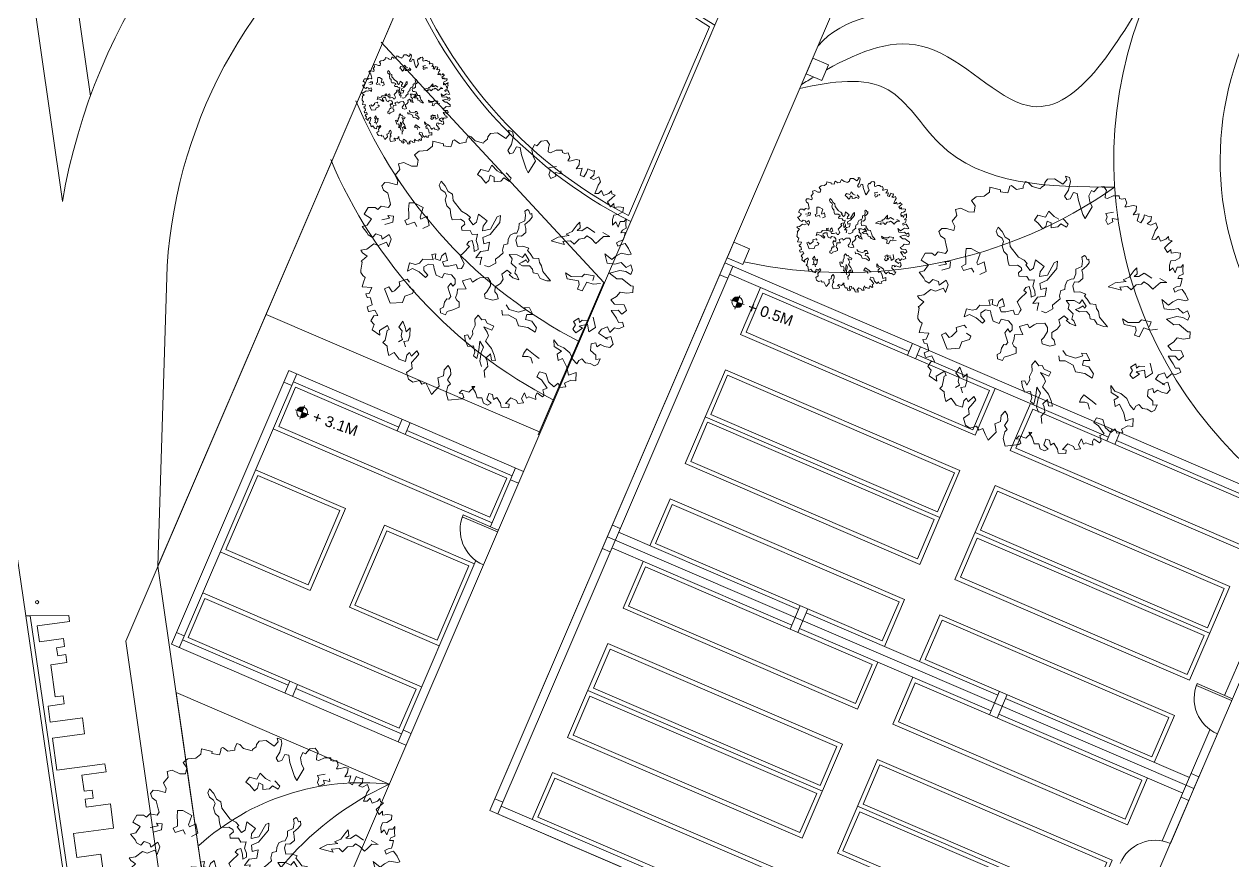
# Model space of a CAD drawing. Header units: metres. Extents: x -48 to 2360, y -1392 to 453.
# Drawn here: x 698.91 to 727.31, y -1324.4 to -1304.75 of the extents above; entities that cross this region are included whole.
import ezdxf
from ezdxf.enums import TextEntityAlignment as Align

# ---------------------------------------------------------------- set-up
doc = ezdxf.new("R2010")
doc.units = ezdxf.units.M
doc.layers.get('0').update_dxf_attribs({"color": 200})
for name, color, linetype, lineweight in [('corte3', 215, 'Continuous', 5), ('ESTRUC', 9, 'Continuous', 18), ('MUROS', 31, 'Continuous', 9), ('TODO', 210, 'Continuous', 5)]:
    doc.layers.add(name, color=color, linetype=linetype, lineweight=lineweight)
for name, color, linetype, lineweight, transparency in [('JARDINERAS', 93, 'Continuous', 5, 0.4), ('MUEBLES', 223, 'Continuous', 5, 0.3), ('SUELO', 231, 'Continuous', 5, 0.2)]:
    doc.layers.add(name, color=color, linetype=linetype, lineweight=lineweight, transparency=transparency)
doc.layers.add('Vegetación-h', color=7, linetype='Continuous', lineweight=5, true_color=0x5f7f00, transparency=0.5)
doc.layers.get('ESTRUC').off()
doc.styles.get("Standard").update_dxf_attribs({"font": 'arial.ttf'})

# ---------------------------------------------------------------- blocks, each defined once
blk = doc.blocks.new('arb29')
at = {"layer": 'Vegetación-h', "linetype": 'Continuous'}
for points in [[(1.833, -0.001), (1.929, -0.073), (1.976, -0.118), (2.022, -0.099), (2.061, -0.145), (2.008, -0.196), (1.95, -0.203), (1.91, -0.281), (1.857, -0.222), (1.793, -0.275), (1.774, -0.339), (1.91, -0.373), (1.878, -0.373), (1.942, -0.326), (2.001, -0.411), (1.976, -0.47), (1.905, -0.477), (1.846, -0.47), (1.812, -0.517), (1.78, -0.47), (1.727, -0.504), (1.748, -0.587), (1.833, -0.626), (1.852, -0.679), (1.905, -0.653), (1.897, -0.73), (1.865, -0.764), (1.799, -0.751), (1.74, -0.764), (1.676, -0.73), (1.644, -0.764), (1.636, -0.815), (1.565, -0.778), (1.5, -0.706), (1.402, -0.672), (1.317, -0.666), (1.245, -0.613), (1.277, -0.698), (1.389, -0.725), (1.349, -0.778), (1.389, -0.855), (1.434, -0.81), (1.525, -0.9), (1.578, -0.991), (1.663, -0.927), (1.695, -1.031), (1.631, -1.044), (1.565, -1.11), (1.597, -1.148), (1.525, -1.182), (1.487, -1.135), (1.447, -1.201), (1.357, -1.161), (1.291, -1.071), (1.206, -1.076), (1.192, -1.148), (1.264, -1.169), (1.37, -1.246), (1.323, -1.286), (1.362, -1.345), (1.349, -1.377), (1.264, -1.35), (1.259, -1.39), (1.277, -1.435), (1.232, -1.435), (1.179, -1.435), (1.155, -1.462), (1.109, -1.403), (1.096, -1.488), (1.141, -1.533), (1.07, -1.566), (1.043, -1.533), (0.958, -1.526), (0.919, -1.619), (0.966, -1.611), (0.977, -1.658), (0.881, -1.683), (0.854, -1.637), (0.783, -1.579), (0.75, -1.619), (0.716, -1.56), (0.665, -1.566), (0.665, -1.645), (0.737, -1.677), (0.698, -1.717), (0.639, -1.709), (0.599, -1.651), (0.541, -1.67), (0.495, -1.611), (0.424, -1.552), (0.463, -1.539), (0.41, -1.637), (0.32, -1.637), (0.293, -1.69), (0.339, -1.677), (0.371, -1.722), (0.352, -1.749), (0.189, -1.826), (0.131, -1.741), (0.123, -1.651), (0.144, -1.611), (0.091, -1.573), (0.11, -1.494), (0.085, -1.43), (0.038, -1.39), (0.006, -1.462), (0.025, -1.539), (-0.039, -1.592), (-0.013, -1.632), (0.014, -1.69), (-0.047, -1.826), (-0.111, -1.762), (-0.164, -1.704), (-0.209, -1.741), (-0.255, -1.704), (-0.332, -1.755), (-0.398, -1.736), (-0.451, -1.658), (-0.398, -1.586), (-0.43, -1.515), (-0.398, -1.435), (-0.379, -1.377), (-0.417, -1.345), (-0.462, -1.435), (-0.502, -1.396), (-0.523, -1.443), (-0.51, -1.526), (-0.6, -1.526), (-0.691, -1.462), (-0.744, -1.526), (-0.783, -1.467), (-0.808, -1.416), (-0.874, -1.39), (-0.855, -1.35), (-0.867, -1.265), (-0.874, -1.22), (-0.855, -1.201), (-0.893, -1.156), (-0.972, -1.254), (-0.946, -1.312), (-1.063, -1.278), (-1.063, -1.201), (-1.122, -1.169), (-1.103, -1.097), (-1.057, -1.076), (-1.116, -1.018), (-1.18, -1.063), (-1.188, -1.063), (-1.225, -1.012), (-1.174, -0.967), (-1.225, -0.887), (-1.265, -0.895), (-1.297, -0.855), (-1.259, -0.836), (-1.252, -0.751), (-1.377, -0.783), (-1.377, -0.719), (-1.377, -0.653), (-1.414, -0.64), (-1.454, -0.613), (-1.462, -0.581), (-1.48, -0.477), (-1.499, -0.464), (-1.486, -0.451), (-1.448, -0.379), (-1.52, -0.36), (-1.552, -0.334), (-1.48, -0.294), (-1.414, -0.196), (-1.35, -0.196), (-1.265, -0.124), (-1.22, -0.171), (-1.22, -0.065), (-1.265, -0.014), (-1.331, -0.105), (-1.356, -0.065), (-1.435, -0.065), (-1.462, -0.124), (-1.526, -0.112), (-1.552, -0.086), (-1.637, -0.033), (-1.579, 0.007), (-1.552, 0.103), (-1.664, 0.129), (-1.643, 0.233), (-1.558, 0.26), (-1.513, 0.247), (-1.486, 0.305), (-1.39, 0.318), (-1.377, 0.364), (-1.403, 0.403), (-1.462, 0.494), (-1.526, 0.515), (-1.565, 0.56), (-1.545, 0.613), (-1.486, 0.632), (-1.382, 0.638), (-1.39, 0.691), (-1.448, 0.749), (-1.414, 0.84), (-1.454, 0.906), (-1.395, 0.946), (-1.284, 0.933), (-1.212, 0.957), (-1.225, 1.037), (-1.292, 1.088), (-1.252, 1.154), (-1.154, 1.199), (-1.108, 1.271), (-1.122, 1.337), (-0.978, 1.35), (-0.972, 1.324), (-0.874, 1.343), (-0.874, 1.382), (-0.88, 1.433), (-0.861, 1.447), (-0.855, 1.447), (-0.783, 1.422), (-0.704, 1.467), (-0.712, 1.492), (-0.704, 1.558), (-0.664, 1.558), (-0.6, 1.526), (-0.483, 1.532), (-0.483, 1.552), (-0.451, 1.598), (-0.457, 1.63), (-0.438, 1.683), (-0.353, 1.721), (-0.228, 1.688), (-0.196, 1.76), (-0.228, 1.8), (-0.17, 1.8), (-0.143, 1.755), (-0.13, 1.636), (-0.151, 1.545), (-0.111, 1.513), (-0.071, 1.539), (-0.058, 1.63), (-0.007, 1.636), (0.038, 1.552), (0.157, 1.396), (0.203, 1.356), (0.24, 1.532), (0.189, 1.585), (0.15, 1.656), (0.157, 1.734), (0.195, 1.728)], [(0.195, 1.728), (0.227, 1.806), (0.293, 1.838), (0.346, 1.8), (0.346, 1.755), (0.359, 1.702), (0.392, 1.702), (0.45, 1.76), (0.528, 1.787), (0.541, 1.755), (0.573, 1.755), (0.613, 1.779), (0.652, 1.728), (0.645, 1.675), (0.671, 1.683), (0.743, 1.728), (0.788, 1.734), (0.801, 1.675), (0.783, 1.611), (0.854, 1.649), (0.86, 1.552), (0.913, 1.545), (0.926, 1.611), (0.926, 1.662), (0.998, 1.656), (1.017, 1.67), (1.03, 1.611), (0.998, 1.558), (1.049, 1.558), (1.102, 1.611), (1.141, 1.558), (1.128, 1.505), (1.128, 1.454), (1.121, 1.388), (1.168, 1.401), (1.192, 1.454), (1.24, 1.401), (1.298, 1.447), (1.317, 1.492), (1.336, 1.454), (1.381, 1.454), (1.349, 1.396), (1.317, 1.337), (1.376, 1.29), (1.402, 1.343), (1.421, 1.297), (1.48, 1.324), (1.538, 1.337), (1.551, 1.278), (1.506, 1.225), (1.453, 1.199), (1.453, 1.14), (1.48, 1.069), (1.506, 1.122), (1.559, 1.069), (1.559, 1.148), (1.61, 1.167), (1.623, 1.207), (1.644, 1.135), (1.663, 1.088), (1.623, 1.05), (1.617, 1.01), (1.668, 1.029), (1.676, 0.965), (1.676, 0.925), (1.636, 0.899), (1.604, 0.866), (1.636, 0.827), (1.676, 0.866), (1.716, 0.893), (1.78, 0.848), (1.838, 0.789), (1.812, 0.768), (1.708, 0.755), (1.655, 0.696), (1.617, 0.638), (1.506, 0.677), (1.578, 0.574), (1.676, 0.592), (1.748, 0.638), (1.833, 0.6), (1.878, 0.651), (1.923, 0.592), (1.923, 0.534), (1.846, 0.547), (1.767, 0.534), (1.65, 0.456), (1.767, 0.417), (1.833, 0.443), (1.969, 0.39), (2.001, 0.398), (2.022, 0.318), (1.95, 0.281), (1.865, 0.267), (1.838, 0.196), (1.78, 0.129), (1.846, 0.09), (1.969, 0.124), (2.022, 0.065), (1.982, -0.001), (1.918, 0.031), (1.833, -0.001)], [(0.528, 1.559), (0.437, 1.507), (0.469, 1.475), (0.469, 1.422), (0.508, 1.382), (0.561, 1.435), (0.535, 1.475), (0.619, 1.487), (0.6, 1.52)], [(-0.124, 1.233), (-0.195, 1.246), (-0.286, 1.291), (-0.3, 1.2), (-0.404, 1.194), (-0.424, 1.115), (-0.365, 1.096), (-0.281, 1.044), (-0.254, 1.089), (-0.261, 1.161), (-0.202, 1.155), (-0.182, 1.096), (-0.104, 1.135), (-0.078, 1.187), (0.007, 1.167), (0.013, 1.214), (-0.072, 1.259)], [(1.291, 0.901), (1.174, 0.933), (1.122, 0.867), (1.063, 0.848), (1.089, 0.894), (1.057, 0.965), (1.037, 0.919), (1.004, 0.815), (0.939, 0.756), (0.985, 0.75), (0.855, 0.685), (0.782, 0.606), (0.861, 0.613), (0.966, 0.62), (0.932, 0.652), (1.024, 0.692), (1.082, 0.665), (1.122, 0.75), (1.187, 0.783), (1.206, 0.822), (1.272, 0.808), (1.35, 0.769), (1.376, 0.815), (1.415, 0.887), (1.494, 0.913), (1.39, 0.933)], [(0.059, 0.013), (0.118, 0.013), (0.189, 0.091), (0.17, 0.137), (0.202, 0.189), (0.235, 0.248), (0.215, 0.28), (0.209, 0.352), (0.254, 0.384), (0.241, 0.436), (0.248, 0.502), (0.287, 0.541), (0.32, 0.554), (0.326, 0.626), (0.306, 0.685), (0.365, 0.744), (0.352, 0.815), (0.326, 0.861), (0.352, 0.894), (0.372, 0.887), (0.404, 0.848), (0.424, 0.867), (0.444, 0.822), (0.424, 0.769), (0.385, 0.697), (0.411, 0.652), (0.431, 0.6), (0.392, 0.535), (0.34, 0.522), (0.34, 0.463), (0.385, 0.391), (0.451, 0.418), (0.535, 0.418), (0.528, 0.384), (0.574, 0.359), (0.633, 0.313), (0.705, 0.332), (0.73, 0.286), (0.769, 0.254), (0.809, 0.189), (0.946, 0.104), (0.9, 0.091), (0.809, 0.091), (0.757, 0.137), (0.698, 0.13), (0.672, 0.175), (0.619, 0.202), (0.535, 0.17), (0.476, 0.182), (0.515, 0.215), (0.555, 0.261), (0.58, 0.234), (0.594, 0.268), (0.515, 0.332), (0.496, 0.274), (0.417, 0.286), (0.32, 0.254), (0.372, 0.215), (0.378, 0.157), (0.463, 0.118), (0.469, 0.046), (0.503, 0.032), (0.548, -0.02), (0.463, -0.02), (0.404, 0.007), (0.424, 0.026), (0.359, 0.052), (0.313, -0.02), (0.352, -0.079), (0.333, -0.144), (0.281, -0.209), (0.3, -0.274), (0.34, -0.294), (0.372, -0.346), (0.313, -0.385), (0.209, -0.392), (0.183, -0.346), (0.202, -0.306), (0.222, -0.215), (0.202, -0.163), (0.15, -0.124), (0.052, -0.163), (0.027, -0.19), (-0.02, -0.249), (-0.059, -0.209), (-0.15, -0.274), (-0.118, -0.313), (-0.072, -0.359), (-0.176, -0.399), (-0.163, -0.451), (-0.163, -0.515), (-0.137, -0.542), (-0.098, -0.555), (-0.078, -0.62), (-0.143, -0.678), (-0.209, -0.724), (-0.215, -0.771), (-0.286, -0.771), (-0.306, -0.718), (-0.274, -0.685), (-0.281, -0.62), (-0.267, -0.567), (-0.241, -0.562), (-0.229, -0.522), (-0.261, -0.476), (-0.306, -0.418), (-0.286, -0.353), (-0.248, -0.385), (-0.229, -0.346), (-0.248, -0.288), (-0.313, -0.249), (-0.411, -0.261), (-0.417, -0.326), (-0.502, -0.32), (-0.554, -0.249), (-0.58, -0.202), (-0.646, -0.215), (-0.691, -0.268), (-0.678, -0.313), (-0.606, -0.353), (-0.626, -0.392), (-0.73, -0.353), (-0.828, -0.34), (-0.88, -0.392), (-0.887, -0.281), (-0.808, -0.274), (-0.763, -0.242), (-0.737, -0.177), (-0.606, -0.138), (-0.646, -0.079), (-0.599, -0.052), (-0.587, -0.118), (-0.515, -0.118), (-0.515, -0.052), (-0.483, 0), (-0.424, -0.085), (-0.483, -0.124), (-0.443, -0.17), (-0.385, -0.15), (-0.3, -0.098), (-0.261, -0.144), (-0.215, -0.124), (-0.209, -0.085), (-0.202, -0.052), (-0.286, 0.026), (-0.261, 0.078), (-0.209, 0.182), (-0.254, 0.195), (-0.241, 0.241), (-0.202, 0.268), (-0.156, 0.202), (-0.13, 0.143), (-0.091, 0.182), (-0.111, 0.234), (-0.156, 0.286), (-0.163, 0.372), (-0.229, 0.345), (-0.274, 0.384), (-0.378, 0.352), (-0.397, 0.391), (-0.365, 0.443), (-0.385, 0.47), (-0.443, 0.483), (-0.542, 0.443), (-0.58, 0.495), (-0.613, 0.567), (-0.672, 0.593), (-0.717, 0.658), (-0.717, 0.717), (-0.75, 0.75), (-0.815, 0.769), (-0.855, 0.815), (-0.848, 0.874), (-0.776, 0.835), (-0.717, 0.776), (-0.652, 0.763), (-0.613, 0.685), (-0.463, 0.587), (-0.378, 0.574), (-0.326, 0.547), (-0.339, 0.522), (-0.261, 0.47), (-0.229, 0.515), (-0.241, 0.626), (-0.104, 0.581), (-0.13, 0.495), (-0.118, 0.436), (-0.026, 0.489), (0.007, 0.672), (0.039, 0.704), (0.065, 0.613), (-0.007, 0.424), (-0.084, 0.352), (-0.046, 0.28), (0.02, 0.326), (0.039, 0.215), (-0.052, 0.17), (-0.084, 0.071), (-0.013, 0.104), (-0.007, 0.039), (0, 0)], [(-0.87, 0.204), (-0.804, 0.27), (-0.87, 0.379), (-0.935, 0.314), (-0.956, 0.336), (-0.956, 0.467), (-1.089, 0.488), (-1.154, 0.467), (-1.132, 0.379), (-1.11, 0.336), (-1.089, 0.27), (-1.132, 0.226), (-1.089, 0.183), (-1.001, 0.248), (-0.956, 0.204)], [(1.472, 0.291), (1.472, 0.357), (1.341, 0.336), (1.319, 0.291), (1.188, 0.248), (1.1, 0.27), (1.144, 0.204), (1.297, 0.226), (1.319, 0.183), (1.319, 0.117), (1.384, 0.117), (1.407, 0.248), (1.494, 0.248), (1.582, 0.291)], [(-1.422, 0.137), (-1.331, 0.189), (-1.363, 0.215), (-1.291, 0.234), (-1.272, 0.157), (-1.363, 0.091)], [(1.585, -0.229), (1.513, -0.249), (1.487, -0.288), (1.461, -0.235), (1.408, -0.301), (1.447, -0.333), (1.435, -0.399), (1.487, -0.431), (1.553, -0.346), (1.501, -0.333), (1.598, -0.274), (1.644, -0.365), (1.709, -0.281), (1.637, -0.163)], [(0.496, -0.385), (0.555, -0.431), (0.685, -0.424), (0.764, -0.365), (0.737, -0.34), (0.802, -0.32), (0.874, -0.392), (0.796, -0.418), (0.802, -0.483), (0.887, -0.476), (0.978, -0.542), (0.978, -0.601), (0.868, -0.574), (0.744, -0.594), (0.685, -0.522), (0.567, -0.503), (0.496, -0.529), (0.469, -0.47)], [(-0.804, -0.519), (-0.848, -0.496), (-0.935, -0.562), (-0.913, -0.605), (-0.956, -0.693), (-0.979, -0.715), (-1.044, -0.671), (-1.089, -0.715), (-0.956, -0.869), (-0.804, -0.803), (-0.804, -0.715), (-0.717, -0.65), (-0.717, -0.605), (-0.782, -0.584)], [(0.548, -1.384), (0.508, -1.298), (0.535, -1.234), (0.503, -1.168), (0.476, -1.136), (0.515, -1.064), (0.555, -1.136), (0.607, -1.123), (0.567, -1.064), (0.503, -0.992), (0.398, -0.927), (0.411, -0.848), (0.378, -0.809), (0.313, -0.757), (0.431, -0.764), (0.437, -0.705), (0.34, -0.698), (0.3, -0.66), (0.261, -0.678), (0.195, -0.633), (0.17, -0.698), (0.202, -0.776), (0.189, -0.855), (0.209, -0.894), (0.195, -0.973), (0.15, -0.927), (0.111, -0.946), (0.15, -1.012), (0.202, -1.07), (0.267, -1.037), (0.313, -1.109), (0.313, -1.161), (0.365, -1.181), (0.352, -1.064), (0.326, -0.953), (0.398, -1.012), (0.392, -1.089), (0.411, -1.2), (0.456, -1.259)], [(1.144, -0.912), (1.078, -0.89), (0.947, -0.846), (0.926, -0.912), (0.926, -0.956), (0.991, -0.934), (1.034, -0.934), (1.078, -1)], [(-0.685, -1.311), (-0.646, -1.266), (-0.678, -1.227), (-0.685, -1.161), (-0.744, -1.129), (-0.717, -1.037), (-0.665, -1.103), (-0.633, -1.155), (-0.599, -1.089), (-0.567, -1.188), (-0.567, -1.259), (-0.619, -1.286), (-0.574, -1.345)]]:
    blk.add_lwpolyline(points, dxfattribs=at)
blk = doc.blocks.new('S-Nivel Planta')
at = {"ltscale": 0.5}
h = blk.add_hatch(color=256, dxfattribs=at)
h.paths.add_polyline_path([(-0.06, 0), (0, 0), (0, 0.06, 0.414214)])
h.paths.add_polyline_path([(0, -0.06, 0.414214), (0.06, 0), (0, 0)])
for p, q in [((0.08, 0), (-0.08, 0)), ((0, 0.08), (0, -0.08))]:
    blk.add_line(p, q, dxfattribs=at)
blk.add_circle((0, 0), 0.06, dxfattribs=at)
blk.add_attdef('NIVEL_PLANTA', text='', height=0.12).set_placement((0.13, 0), align=Align.MIDDLE_LEFT)

msp = doc.modelspace()

# ---------------------------------------------------------------- linework, layer by layer
at = {"layer": 'JARDINERAS', "ltscale": 0.05, "transparency": 33554585}
for p, q in [((707.296, -1305.167), (712.527, -1310.814)), ((712.527, -1310.814), (710.984, -1314.392)), ((711.933, -1312.195), (710.984, -1314.392))]:
    msp.add_line(p, q, dxfattribs=at)
at = {"layer": 'JARDINERAS', "transparency": 33554559}
msp.add_line((699.044, -1318.646), (701.082, -1332.588), dxfattribs=at)
at = {"layer": 'JARDINERAS', "ltscale": 0.05, "transparency": 33554585, "flags": 128}
msp.add_lwpolyline([(699.019, -1296.392), (700.463, -1306.437)], dxfattribs=at)
for points in [[(706.11, -1307.928, 0.175392), (711.34, -1313.575), (710.984, -1314.392)], [(707.484, -1322.604, 0.23131), (703.489, -1327.495), (702.477, -1320.453)], [(702.477, -1320.453), (707.484, -1322.604, 0.215062), (703.013, -1324.043)]]:
    msp.add_lwpolyline(points, format="xyb", dxfattribs=at)
at = {"layer": 'JARDINERAS', "transparency": 33554559, "flags": 128}
for points in [[(698.948, -1318.646), (699.952, -1318.644)], [(699.97, -1318.779), (699.215, -1318.881)], [(699.952, -1318.644), (699.97, -1318.779)], [(699.215, -1318.881), (699.266, -1319.258)], [(699.266, -1319.258), (699.832, -1319.182)], [(699.857, -1319.371), (699.669, -1319.396)], [(699.669, -1319.396), (699.694, -1319.585)], [(699.832, -1319.182), (699.857, -1319.371)], [(699.694, -1319.585), (699.883, -1319.559)], [(699.883, -1319.559), (699.908, -1319.748)], [(699.908, -1319.748), (699.531, -1319.799)], [(699.531, -1319.799), (699.633, -1320.553)], [(699.633, -1320.553), (699.821, -1320.528)], [(699.821, -1320.528), (699.847, -1320.717)], [(699.847, -1320.717), (699.469, -1320.768)], [(699.469, -1320.768), (699.52, -1321.145)], [(699.52, -1321.145), (700.275, -1321.043)], [(700.275, -1321.043), (700.326, -1321.421)], [(700.326, -1321.421), (699.571, -1321.522)], [(699.571, -1321.522), (699.673, -1322.277)], [(699.673, -1322.277), (700.805, -1322.124)], [(700.805, -1322.124), (700.83, -1322.313)], [(700.83, -1322.313), (700.264, -1322.389)], [(700.264, -1322.389), (700.315, -1322.767)], [(700.315, -1322.767), (700.504, -1322.741)], [(700.504, -1322.741), (700.529, -1322.93)], [(700.529, -1322.93), (700.34, -1322.955)], [(700.34, -1322.955), (700.366, -1323.144)], [(700.366, -1323.144), (700.932, -1323.068)], [(700.932, -1323.068), (701.008, -1323.634)], [(701.008, -1323.634), (700.065, -1323.761)], [(700.065, -1323.761), (700.141, -1324.327)], [(700.141, -1324.327), (700.707, -1324.251)], [(700.707, -1324.251), (700.783, -1324.817)]]:
    msp.add_lwpolyline(points, dxfattribs=at)
at = {"layer": 'JARDINERAS', "transparency": 33554687, "flags": 128}
msp.add_lwpolyline([(698.95, -1318.658), (699.044, -1318.646)], dxfattribs=at)
at = {"layer": 'JARDINERAS', "ltscale": 0.05, "transparency": 33554585}
msp.add_arc((717.12, -1302.145), 11.309, 202.9098, 242.702, dxfattribs=at)
at = {"layer": 'JARDINERAS', "transparency": 33554559}
msp.add_ellipse((699.21, -1318.327), major_axis=(0.0269, 0.027), ratio=1, start_param=5.497787, end_param=11.780972, dxfattribs=at)
at = {"layer": 'JARDINERAS', "transparency": 33554585}
for points, knots in [([(725.95, -1302.761), (725.151, -1303.378), (722.776, -1305.213), (718.747, -1303.867), (717.565, -1305.259)], [0, 0, 0, 0, 2.983134, 8.871378, 8.871378, 8.871378, 8.871378]), ([(717.759, -1305.819), (718.569, -1305.366), (720.24, -1304.71), (723.001, -1307.937), (724.54, -1305.313), (725.472, -1303.723)], [0.813812, 0.813812, 0.813812, 0.813812, 3.321818, 6.042313, 10.223318, 10.223318, 10.223318, 10.223318]), ([(717.137, -1306.255), (717.904, -1306.096), (719.282, -1305.862), (720.792, -1308.544), (722.98, -1308.565), (724.534, -1308.579)], [0.152142, 0.152142, 0.152142, 0.152142, 2.242048, 3.977788, 8.22843, 8.22843, 8.22843, 8.22843])]:
    msp.add_open_spline(points, degree=3, knots=knots, dxfattribs=at)
at = {"layer": 'MUEBLES', "transparency": 33554585}
for p, q in [((720.9, -1315.233), (715.387, -1312.866)), ((718.018, -1324.226), (718.965, -1322.02))]:
    msp.add_line(p, q, dxfattribs=at)
for points in [[(716.215, -1310.936), (715.742, -1312.039), (721.255, -1314.406), (721.729, -1313.304)], [(715.387, -1312.866), (714.44, -1315.071), (719.953, -1317.439), (720.9, -1315.233)], [(722.556, -1313.659), (722.082, -1314.761), (727.595, -1317.129), (728.069, -1316.026)], [(714.913, -1313.969), (720.427, -1316.336)], [(709.905, -1316.46), (704.759, -1314.251)], [(704.345, -1315.216), (706.458, -1316.123), (705.63, -1318.053), (703.516, -1317.145)], [(721.727, -1315.588), (720.78, -1317.794), (726.293, -1320.161), (727.24, -1317.956)], [(727.24, -1317.956), (721.727, -1315.588)], [(719.125, -1319.368), (719.598, -1318.266), (714.085, -1315.898), (713.611, -1317.001)], [(708.662, -1319.355), (706.549, -1318.447), (707.377, -1316.518), (709.491, -1317.425)], [(721.254, -1316.691), (726.767, -1319.058)], [(718.967, -1319.736), (718.493, -1320.838), (712.98, -1318.471), (713.453, -1317.368)], [(703.102, -1318.11), (708.248, -1320.32)], [(725.465, -1322.091), (725.938, -1320.988), (720.425, -1318.621), (719.952, -1319.723)], [(712.625, -1319.298), (718.138, -1321.665)], [(725.307, -1322.458), (724.833, -1323.561), (719.32, -1321.193), (719.794, -1320.091)], [(712.151, -1320.401), (717.665, -1322.768)], [(718.138, -1321.665), (717.191, -1323.871), (711.678, -1321.503)], [(718.965, -1322.02), (724.478, -1324.388)], [(710.849, -1323.433), (711.323, -1322.33), (716.836, -1324.698), (716.363, -1325.8)], [(718.492, -1323.123), (724.005, -1325.49)], [(724.478, -1324.388), (723.531, -1326.593), (718.018, -1324.226)]]:
    msp.add_lwpolyline(points, dxfattribs=at)
for points in [[(716.268, -1311.068), (715.873, -1311.986), (721.203, -1314.275), (721.597, -1313.356)], [(715.439, -1312.997), (715.045, -1313.916), (720.374, -1316.205), (720.769, -1315.286)], [(705.285, -1313.279), (710.247, -1315.41), (709.852, -1316.329), (704.89, -1314.198)], [(722.608, -1313.79), (722.213, -1314.709), (727.543, -1316.997), (727.937, -1316.078)], [(714.966, -1314.1), (714.571, -1315.019), (719.901, -1317.307), (720.295, -1316.388)], [(703.648, -1317.093), (704.397, -1315.347), (706.327, -1316.175), (705.577, -1317.921)], [(721.779, -1315.72), (721.385, -1316.639), (726.714, -1318.927), (727.109, -1318.008)], [(714.137, -1316.029), (713.743, -1316.948), (719.072, -1319.237), (719.467, -1318.318)], [(706.68, -1318.395), (707.43, -1316.649), (709.359, -1317.477), (708.61, -1319.223)], [(721.306, -1316.822), (720.911, -1317.741), (726.241, -1320.03), (726.635, -1319.111)], [(713.111, -1318.419), (713.506, -1317.5), (718.835, -1319.788), (718.441, -1320.707)], [(703.154, -1318.241), (708.116, -1320.372), (707.722, -1321.291), (702.76, -1319.16)], [(720.477, -1318.752), (720.083, -1319.671), (725.412, -1321.959), (725.807, -1321.04)], [(712.283, -1320.348), (712.677, -1319.429), (718.007, -1321.718), (717.612, -1322.637)], [(719.452, -1321.141), (719.846, -1320.222), (725.176, -1322.511), (724.781, -1323.429)], [(711.809, -1321.451), (712.204, -1320.532), (717.533, -1322.82), (717.139, -1323.739)], [(718.623, -1323.071), (719.018, -1322.152), (724.347, -1324.44), (723.952, -1325.359)], [(710.981, -1323.38), (711.375, -1322.462), (716.705, -1324.75), (716.31, -1325.669)], [(718.15, -1324.173), (718.544, -1323.254), (723.874, -1325.543), (723.479, -1326.462)]]:
    msp.add_lwpolyline(points, close=True, dxfattribs=at)
at = {"layer": 'MUROS', "transparency": 33554687}
for points in [[(725.565, -1286.632, -0.375049), (732.079, -1306.092), (731.718, -1305.923), (728.046, -1304.2, 0.381591), (723.997, -1290.281), (725.565, -1286.632)], [(707.958, -1295.206, 0.39323), (713.162, -1309.382), (715.142, -1304.77, -0.378074), (712.569, -1297.141), (707.959, -1295.205)], [(746.829, -1313.276), (735.098, -1315.195, -0.583991), (727.691, -1304.879, 0.017602), (728.046, -1304.2)]]:
    msp.add_lwpolyline(points, format="xyb", dxfattribs=at)
for points in [[(725.612, -1286.776, -0.371046), (732.027, -1305.957), (731.76, -1305.832), (728.179, -1304.152, 0.376732), (724.122, -1290.242)], [(708.013, -1295.337, 0.387832), (713.112, -1309.244), (715.015, -1304.812, -0.369366), (712.439, -1297.195)]]:
    msp.add_lwpolyline(points, format="xyb", close=True, dxfattribs=at)
at = {"layer": 'MUROS', "ltscale": 7, "transparency": 33554687}
for points in [[(715.142, -1304.77), (716.376, -1301.896)], [(715.142, -1304.77), (714.984, -1305.138)], [(715.142, -1304.77), (714.984, -1305.138)]]:
    msp.add_lwpolyline(points, dxfattribs=at)
at = {"layer": 'SUELO', "ltscale": 0.05, "transparency": 33554585}
for p, q in [((701.293, -1319.244), (707.944, -1303.755)), ((704.59, -1311.566), (711.036, -1314.334))]:
    msp.add_line(p, q, dxfattribs=at)
at = {"layer": 'SUELO', "ltscale": 7, "transparency": 33554585}
msp.add_line((702.05, -1317.482), (707.944, -1303.755), dxfattribs=at)
at = {"layer": 'SUELO', "transparency": 33554585, "flags": 128}
for points in [[(694.964, -1275.209), (699.808, -1308.909)], [(701.293, -1319.244), (703.207, -1332.565)]]:
    msp.add_lwpolyline(points, dxfattribs=at)
at = {"layer": 'SUELO', "ltscale": 7, "transparency": 33554585}
for points in [[(702.265, -1310.429), (702.05, -1317.482)], [(728.784, -1317.156), (729.158, -1316.276), (715.375, -1310.358), (709.852, -1323.222), (725.737, -1330.043), (730.886, -1318.05)]]:
    msp.add_lwpolyline(points, dxfattribs=at)
at = {"layer": 'SUELO', "ltscale": 0.05, "transparency": 33554585, "flags": 128}
msp.add_lwpolyline([(702.05, -1317.482), (703.964, -1330.802)], dxfattribs=at)
at = {"layer": 'SUELO', "transparency": 33554585}
for centre, radius, start, end in [((713.673, -1311.261), 14.064, 117.7977, 170.3755), ((713.803, -1311.197), 11.564, 124.2209, 176.1901)]:
    msp.add_arc(centre, radius, start, end, dxfattribs=at)
at = {"layer": 'SUELO', "ltscale": 7, "transparency": 33554585}
msp.add_arc((713.803, -1311.197), 11.564, 124.2209, 176.1901, dxfattribs=at)
at = {"layer": 'TODO', "transparency": 33554585}
for p, q in [((718.776, -1302.437), (709.852, -1323.222)), ((713.162, -1309.382), (703.191, -1332.602)), ((715.559, -1310.437), (710.035, -1323.301)), ((705.128, -1312.885), (702.366, -1319.317)), ((705.311, -1312.964), (702.55, -1319.396)), ((704.727, -1314.326), (704.726, -1314.328)), ((710.457, -1315.174), (709.865, -1316.553)), ((710.049, -1316.632), (709.222, -1316.277)), ((729.158, -1316.276), (723.635, -1329.14)), ((727.12, -1320.516), (728.975, -1316.197)), ((710.029, -1316.678), (709.202, -1316.323)), ((717.326, -1318.487), (717.089, -1319.038)), ((711.678, -1321.503), (712.625, -1319.298)), ((727.284, -1320.641), (726.457, -1320.286)), ((727.304, -1320.595), (726.476, -1320.24)), ((722.012, -1320.499), (721.776, -1321.051)), ((726.774, -1321.323), (725.652, -1323.936)), ((726.556, -1322.342), (726.948, -1321.422)), ((726.397, -1322.708), (726.556, -1322.342)), ((726.397, -1322.708), (726.24, -1323.077)), ((726.24, -1323.077), (725.844, -1323.995)), ((709.852, -1323.222), (725.737, -1330.043))]:
    msp.add_line(p, q, dxfattribs=at)
at = {"layer": 'TODO', "ltscale": 0.05, "transparency": 33554585}
msp.add_line((707.484, -1322.604), (702.477, -1320.453), dxfattribs=at)
at = {"layer": 'TODO', "ltscale": 7, "transparency": 33554585}
msp.add_lwpolyline([(754.469, -1311.875), (754.469, -1311.875), (761.964, -1312.996), (761.101, -1331.288), (702.871, -1345.489), (691.011, -1264.424), (736.519, -1259.038), (736.519, -1259.038)], dxfattribs=at)
at = {"layer": 'TODO', "transparency": 33554585}
for points in [[(729.158, -1316.276, -0.383113), (725.472, -1303.723, 0.020012), (725.787, -1303.126, 0.020012)], [(715.823, -1310.329, 0.209159), (724.534, -1308.579)]]:
    msp.add_lwpolyline(points, format="xyb", dxfattribs=at)
for points in [[(717.284, -1305.913), (717.652, -1306.07), (717.81, -1305.703), (717.442, -1305.545)], [(715.428, -1310.235), (715.796, -1310.393), (715.953, -1310.025), (715.586, -1309.868)]]:
    msp.add_lwpolyline(points, close=True, dxfattribs=at)
for points in [[(715.257, -1310.634), (715.441, -1310.712)], [(715.375, -1310.358), (729.158, -1316.276)], [(719.707, -1312.436), (715.48, -1310.621)], [(719.786, -1312.252), (719.668, -1312.527)], [(719.851, -1312.606), (719.97, -1312.331)], [(724.393, -1314.448), (719.891, -1312.514)], [(705.128, -1312.885), (710.641, -1315.253)], [(705.128, -1312.886), (710.641, -1315.253)], [(705.193, -1313.24), (705.009, -1313.161)], [(705.233, -1313.148), (707.714, -1314.213)], [(707.674, -1314.305), (707.792, -1314.03)], [(707.976, -1314.109), (707.858, -1314.384)], [(707.897, -1314.292), (710.378, -1315.358)], [(724.472, -1314.264), (724.354, -1314.54)], [(724.538, -1314.619), (724.656, -1314.343)], [(728.896, -1316.381), (724.577, -1314.527)], [(710.523, -1315.529), (710.339, -1315.45)], [(712.916, -1316.593), (712.732, -1316.514)], [(712.614, -1316.79), (726.397, -1322.708)], [(712.876, -1316.685), (717.103, -1318.5)], [(712.679, -1317.145), (712.495, -1317.066)], [(712.718, -1317.053), (716.945, -1318.868)], [(707.695, -1321.606), (709.523, -1317.348)], [(716.906, -1318.96), (717.142, -1318.408)], [(717.287, -1318.579), (721.789, -1320.512)], [(702.484, -1319.042), (702.668, -1319.121)], [(717.129, -1318.947), (721.631, -1320.88)], [(707.879, -1321.685), (702.366, -1319.317)], [(705.109, -1320.278), (702.628, -1319.213)], [(705.031, -1320.462), (705.149, -1320.186)], [(705.333, -1320.265), (705.214, -1320.541)], [(707.774, -1321.422), (705.293, -1320.357)], [(721.592, -1320.972), (721.829, -1320.42)], [(721.973, -1320.591), (726.292, -1322.446)], [(721.815, -1320.959), (726.134, -1322.813)], [(707.814, -1321.33), (707.997, -1321.409)], [(726.515, -1322.433), (726.331, -1322.354)], [(709.97, -1322.946), (710.154, -1323.025)], [(714.341, -1324.932), (710.114, -1323.117)], [(726.278, -1322.984), (726.094, -1322.905)]]:
    msp.add_lwpolyline(points, dxfattribs=at)
for centre, start, end in [((710.053, -1316.621), 157.5395, 246.7615), ((727.303, -1320.595), 156.7615, 246.8084), ((725.488, -1324.822), 66.7147, 156.7615)]:
    msp.add_arc(centre, 0.9, start, end, dxfattribs=at)
msp.add_open_spline([(717.177, -1306.163), (717.273, -1306.104), (717.369, -1306.047), (717.464, -1305.99)], degree=3, dxfattribs=at)
at = {"layer": 'TODO', "ltscale": 7, "transparency": 33554585}
msp.add_spline([(702.477, -1320.453), (703.964, -1330.802)], degree=3, dxfattribs=at)

# ---------------------------------------------------------------- block references
at = {"layer": 'corte3', "transparency": 33554585, "xscale": 2.117906149620211, "yscale": 2.117906149620211, "zscale": 2.117906149620211, "rotation": 341.0245459803515}
for p, values in [((715.667, -1311.279), {'NIVEL_PLANTA': '+ 0.5M'}), ((705.439, -1313.865), {'NIVEL_PLANTA': '+ 3.1M'})]:
    msp.add_blockref('S-Nivel Planta', p, dxfattribs=at).add_auto_attribs(values)
at = {"layer": 'ESTRUC', "transparency": 33554687, "rotation": 340.8517009809033}
for p, xscale, yscale, zscale in [((707.755, -1306.471), 0.5770570380755836, 0.5770570380755836, 0.5770570380755836), ((709.621, -1310.402), 1.780749423520142, 1.780749423520142, 1.780749423520142), ((722.711, -1311.478), 1.780749423520142, 1.780749423520142, 1.780749423520142), ((718.227, -1309.652), 0.7358080969932256, 0.7358080969932256, 0.7358080969932256), ((704.181, -1324.681), 1.780749423520142, 1.780749423520142, 1.780749423520142)]:
    msp.add_blockref('arb29', p, dxfattribs=dict(at, xscale=xscale, yscale=yscale, zscale=zscale))

doc.saveas('drawing.dxf')
